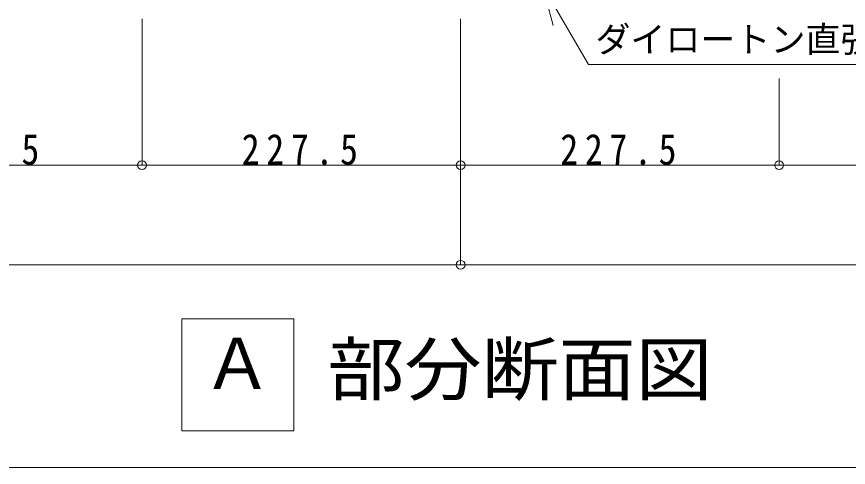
# Model space of a CAD drawing. Units: millimetres at full size, sheet at 1:10. Extents: x -2077 to 2023, y -1433 to 1417.
# Drawn here: x 410 to 1004, y 57 to 379 of the extents above; entities that cross this region are included whole.
import ezdxf
from ezdxf.enums import TextEntityAlignment as Align

# ---------------------------------------------------------------- set-up
doc = ezdxf.new("R2010")
doc.units = ezdxf.units.MM
doc.header["$LTSCALE"] = 10
for name, color, linetype, lineweight in [('1-1_寸法', 7, 'Continuous', 9), ('1-2_文字', 7, 'Continuous', 9), ('F-1_レイアウト', 7, 'Continuous', 9)]:
    doc.layers.add(name, color=color, linetype=linetype, lineweight=lineweight)
doc.styles.add('ＭＳ ゴシック', font='')
doc.styles.get('ＭＳ ゴシック').set_extended_font_data('MS Gothic')

msp = doc.modelspace()

# ---------------------------------------------------------------- linework, layer by layer
at = {"layer": '1-1_寸法'}
for p, q in [((499.85, 272.68), (499.85, 377.32)), ((727.35, 272.68), (727.35, 377.32)), ((954.85, 272.68), (954.85, 334.65)), ((272.35, 272.68), (499.85, 272.68)), ((499.85, 272.68), (727.35, 272.68)), ((727.35, 201.51), (727.35, 272.68)), ((727.35, 272.68), (954.85, 272.68)), ((954.85, 272.68), (1182.35, 272.68)), ((-182.65, 201.51), (727.35, 201.51)), ((727.35, 201.51), (1637.35, 201.51))]:
    msp.add_line(p, q, dxfattribs=at)
for centre in [(499.85, 272.68), (727.35, 272.68), (954.85, 272.68), (727.35, 201.51)]:
    msp.add_circle(centre, 3.19, dxfattribs=at)
at = {"layer": '1-2_文字'}
for p, q in [((785.7, 401.46), (793.47, 372.49)), ((818.6, 344.48), (785.7, 401.46)), ((818.6, 344.48), (1187.69, 344.48)), ((528.29, 162.97), (528.29, 82.97)), ((608.29, 162.97), (528.29, 162.97)), ((608.29, 82.97), (608.29, 162.97)), ((528.29, 82.97), (608.29, 82.97))]:
    msp.add_line(p, q, dxfattribs=at)
at = {"layer": 'F-1_レイアウト'}
msp.add_line((-677.43, 56.81), (2022.57, 56.81), dxfattribs=at)

# ---------------------------------------------------------------- texts
at = {"layer": '1-1_寸法', "char_height": 21.99, "attachment_point": 7, "style": 'ＭＳ ゴシック'}
for insert in [(343.6, 272.68), (571.1, 272.68), (798.6, 272.68)]:
    msp.add_mtext('\\T1.38;\\W0.85;227.5', dxfattribs=dict(at, insert=insert))
at = {"layer": '1-2_文字', "style": 'ＭＳ ゴシック'}
for s, height, p in [('ダイロートン直張工法用t9(t12)', 18.33, (823.63, 347.92)), ('Ａ', 36.66, (543.01, 101.8))]:
    msp.add_text(s, height=height, dxfattribs=at).set_placement(p, align=Align.BOTTOM_LEFT)
at = {"layer": '1-2_文字', "style": 'ＭＳ ゴシック', "width": 1.1}
msp.add_text('部分断面図', height=36.66, dxfattribs=at).set_placement((632.33, 97.66), align=Align.BOTTOM_LEFT)

doc.saveas('drawing.dxf')
